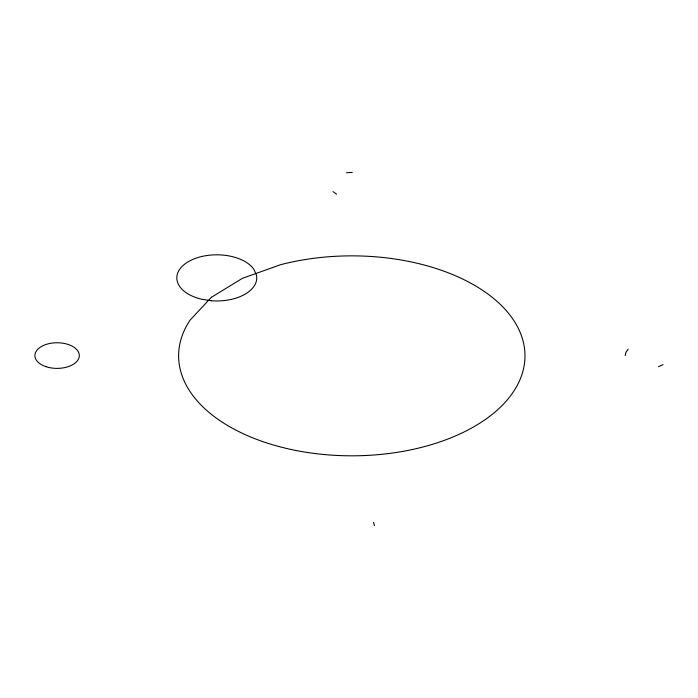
<?xml version="1.0" encoding="UTF-8"?>
<svg xmlns="http://www.w3.org/2000/svg" width="698" height="698" viewBox="0 0 698 698"><rect width="100%" height="100%" fill="white"/><g stroke="black" fill="none" stroke-linecap="round" stroke-linejoin="round"><path stroke-width="1.05" d="M625.199 355.579L625.958 352.254L628.174 349.166M658.502 366.677L663.1 364.635M346.505 172.79L352.254 172.354M333.025 191.584L336.549 194.236M373.543 522.34L374.442 525.646M211.354 297.339L189.917 320.321A173.183 99.98 0 0 0 334.281 455.305A173.183 99.98 0 0 0 522.75 339.856A173.183 99.98 0 0 0 280.823 264.638L242.354 278.345L211.354 297.339M211.136 300.725L201.094 299.102A39.961 23.069 0 0 1 188.835 261.392A39.961 23.069 0 0 1 253.871 269.288L256.463 275.125A39.961 23.069 0 0 1 211.136 300.725M45.998 366.677A22.205 12.817 0 0 0 79.302 355.579A22.205 12.817 0 0 0 45.998 344.472A22.205 12.817 0 0 0 45.998 366.677"/></g></svg>
